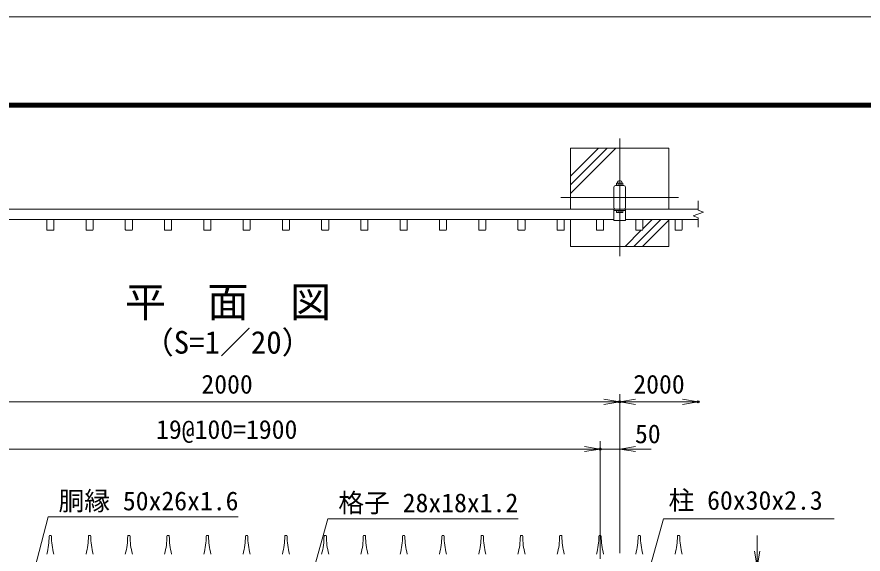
# Model space of a CAD drawing. Units: millimetres, scale not verified. Extents: x -4200 to 4200, y -2970 to 2970.
# Drawn here: x -2818 to -663, y 1601 to 2970 of the extents above; entities that cross this region are included whole.
import ezdxf
from ezdxf.enums import TextEntityAlignment as Align

# ---------------------------------------------------------------- set-up
doc = ezdxf.new("R2010")
doc.units = ezdxf.units.MM
doc.header["$LTSCALE"] = 10
doc.header["$PDMODE"] = 32
doc.header["$PDSIZE"] = 5
doc.linetypes.add('USER1', pattern=[50.8, 31.75, -6.35, 6.35, -6.35])
for name, color, linetype, lineweight in [('0-0_D-STR1', 1, 'Continuous', 18), ('0-1_D-BMK', 2, 'USER1', 13), ('0-3_D-STR4', 7, 'Continuous', 18), ('0-4_D-DCR-HCH', 7, 'Continuous', 13), ('0-5_D-STR3', 3, 'Continuous', 13), ('0-6_D-STR-DIM', 7, 'Continuous', 13), ('0-7_0', 7, 'Continuous', 18), ('0-9_D-TTL-TXT', 7, 'Continuous', 18), ('0-A_D-STR-TXT', 7, 'Continuous', 13), ('0-B_D-TTL', 7, 'Continuous', 18)]:
    doc.layers.add(name, color=color, linetype=linetype, lineweight=lineweight)
doc.layers.add('0-8_Defpoints', color=253, linetype='Continuous')
doc.styles.add('ＭＳ ゴシック', font='')
doc.styles.get('ＭＳ ゴシック').set_extended_font_data('MS Gothic')

# ---------------------------------------------------------------- blocks, each defined once
blk = doc.blocks.new('_Open')
at = {"layer": '0-7_0'}
blk.add_line((-10, 1.667), (0, 0), dxfattribs=at)
blk.add_lwpolyline([(-10, -1.667), (0, 0), (-10, 0)], dxfattribs=at)

msp = doc.modelspace()

# ---------------------------------------------------------------- linework, layer by layer
at = {"layer": '0-0_D-STR1'}
for p, q in [((-1298.25, 2535.58), (-1298.25, 2484.78)), ((-1272.85, 2540.18), (-1293.65, 2540.18)), ((-1268.25, 2484.78), (-1268.25, 2535.58)), ((-1083.25, 2480.18), (-3483.25, 2480.18)), ((-1294.45, 2480.18), (-1272.05, 2480.18)), ((-1293.65, 2480.18), (-1272.85, 2480.18)), ((-1268.25, 2450.98), (-1268.25, 2480.18)), ((-1268.25, 2476.98), (-1298.25, 2476.98)), ((-1298.25, 2454.18), (-3268.25, 2454.18)), ((-2742.25, 2452.48), (-2742.25, 2427.88)), ((-2724.25, 2452.48), (-2724.25, 2427.88)), ((-2642.25, 2452.48), (-2642.25, 2427.88)), ((-2624.25, 2452.48), (-2624.25, 2427.88)), ((-2542.25, 2452.48), (-2542.25, 2427.88)), ((-2524.25, 2452.48), (-2524.25, 2427.88)), ((-2442.25, 2452.48), (-2442.25, 2427.88)), ((-2424.25, 2452.48), (-2424.25, 2427.88)), ((-2342.25, 2452.48), (-2342.25, 2427.88)), ((-2324.25, 2452.48), (-2324.25, 2427.88)), ((-2242.25, 2452.48), (-2242.25, 2427.88)), ((-2224.25, 2452.48), (-2224.25, 2427.88)), ((-2142.25, 2452.48), (-2142.25, 2427.88)), ((-2124.25, 2452.48), (-2124.25, 2427.88)), ((-2042.25, 2452.48), (-2042.25, 2427.88)), ((-2024.25, 2452.48), (-2024.25, 2427.88)), ((-1942.25, 2452.48), (-1942.25, 2427.88)), ((-1924.25, 2452.48), (-1924.25, 2427.88)), ((-1842.25, 2452.48), (-1842.25, 2427.88)), ((-1824.25, 2452.48), (-1824.25, 2427.88)), ((-1742.25, 2452.48), (-1742.25, 2427.88)), ((-1724.25, 2452.48), (-1724.25, 2427.88)), ((-1642.25, 2452.48), (-1642.25, 2427.88)), ((-1624.25, 2452.48), (-1624.25, 2427.88)), ((-1542.25, 2452.48), (-1542.25, 2427.88)), ((-1524.25, 2452.48), (-1524.25, 2427.88)), ((-1442.25, 2452.48), (-1442.25, 2427.88)), ((-1424.25, 2452.48), (-1424.25, 2427.88)), ((-1342.25, 2452.48), (-1342.25, 2427.88)), ((-1324.25, 2452.48), (-1324.25, 2427.88)), ((-1083.25, 2454.18), (-1268.25, 2454.18)), ((-1242.25, 2452.48), (-1242.25, 2427.88)), ((-1224.25, 2452.48), (-1224.25, 2427.88)), ((-1142.25, 2452.48), (-1142.25, 2427.88)), ((-1124.25, 2452.48), (-1124.25, 2427.88)), ((-2740.55, 2426.18), (-2725.95, 2426.18)), ((-2640.55, 2426.18), (-2625.95, 2426.18)), ((-2540.55, 2426.18), (-2525.95, 2426.18)), ((-2440.55, 2426.18), (-2425.95, 2426.18)), ((-2340.55, 2426.18), (-2325.95, 2426.18)), ((-2240.55, 2426.18), (-2225.95, 2426.18)), ((-2140.55, 2426.18), (-2125.95, 2426.18)), ((-2040.55, 2426.18), (-2025.95, 2426.18)), ((-1940.55, 2426.18), (-1925.95, 2426.18)), ((-1840.55, 2426.18), (-1825.95, 2426.18)), ((-1740.55, 2426.18), (-1725.95, 2426.18)), ((-1640.55, 2426.18), (-1625.95, 2426.18)), ((-1540.55, 2426.18), (-1525.95, 2426.18)), ((-1440.55, 2426.18), (-1425.95, 2426.18)), ((-1340.55, 2426.18), (-1325.95, 2426.18)), ((-1240.55, 2426.18), (-1225.95, 2426.18)), ((-1140.55, 2426.18), (-1125.95, 2426.18)), ((-2732.26, 1648.92), (-2734.24, 1648.92)), ((-2632.26, 1648.92), (-2634.24, 1648.92)), ((-2532.26, 1648.92), (-2534.24, 1648.92)), ((-2432.26, 1648.92), (-2434.24, 1648.92)), ((-2332.26, 1648.92), (-2334.24, 1648.92)), ((-2232.26, 1648.92), (-2234.24, 1648.92)), ((-2132.26, 1648.92), (-2134.24, 1648.92)), ((-2032.26, 1648.92), (-2034.24, 1648.92)), ((-1932.26, 1648.92), (-1934.24, 1648.92)), ((-1832.26, 1648.92), (-1834.24, 1648.92)), ((-1732.26, 1648.92), (-1734.24, 1648.92)), ((-1632.26, 1648.92), (-1634.24, 1648.92)), ((-1532.26, 1648.92), (-1534.24, 1648.92)), ((-1432.26, 1648.92), (-1434.24, 1648.92)), ((-1332.26, 1648.92), (-1334.24, 1648.92)), ((-1232.26, 1648.92), (-1234.24, 1648.92)), ((-1132.26, 1648.92), (-1134.24, 1648.92))]:
    msp.add_line(p, q, dxfattribs=at)
msp.add_lwpolyline([(-1268.25, 2450.98), (-1298.25, 2450.98), (-1298.25, 2480.18)], dxfattribs=at)
for centre, radius, start, end in [((-1293.65, 2535.58), 4.6, 90, 180), ((-1272.85, 2535.58), 4.6, 0, 90), ((-1293.65, 2484.78), 4.6, 180, 270), ((-1272.85, 2484.78), 4.6, 270, 0), ((-2740.55, 2452.48), 1.7, 90, 180), ((-2725.95, 2452.48), 1.7, 359.99941, 90), ((-2640.55, 2452.48), 1.7, 90, 180), ((-2625.95, 2452.48), 1.7, 359.99941, 90), ((-2540.55, 2452.48), 1.7, 90, 180), ((-2525.95, 2452.48), 1.7, 359.99941, 90), ((-2440.55, 2452.48), 1.7, 90, 180), ((-2425.95, 2452.48), 1.7, 359.99941, 90), ((-2340.55, 2452.48), 1.7, 90, 180), ((-2325.95, 2452.48), 1.7, 359.99941, 90), ((-2240.55, 2452.48), 1.7, 90, 180), ((-2225.95, 2452.48), 1.7, 359.99941, 90), ((-2140.55, 2452.48), 1.7, 90, 180), ((-2125.95, 2452.48), 1.7, 359.99941, 90), ((-2040.55, 2452.48), 1.7, 90, 180), ((-2025.95, 2452.48), 1.7, 359.99941, 90), ((-1940.55, 2452.48), 1.7, 90, 180), ((-1925.95, 2452.48), 1.7, 359.99941, 90), ((-1840.55, 2452.48), 1.7, 90, 180), ((-1825.95, 2452.48), 1.7, 359.99941, 90), ((-1740.55, 2452.48), 1.7, 90, 180), ((-1725.95, 2452.48), 1.7, 359.99941, 90), ((-1640.55, 2452.48), 1.7, 90, 180), ((-1625.95, 2452.48), 1.7, 359.99941, 90), ((-1540.55, 2452.48), 1.7, 90, 180), ((-1525.95, 2452.48), 1.7, 359.99941, 90), ((-1440.55, 2452.48), 1.7, 90, 180), ((-1425.95, 2452.48), 1.7, 359.99941, 90), ((-1340.55, 2452.48), 1.7, 90, 180), ((-1325.95, 2452.48), 1.7, 359.99941, 90), ((-1240.55, 2452.48), 1.7, 90, 180), ((-1225.95, 2452.48), 1.7, 359.99941, 90), ((-1140.55, 2452.48), 1.7, 90, 180), ((-1125.95, 2452.48), 1.7, 359.99941, 90), ((-2740.55, 2427.88), 1.7, 179.99942, 270), ((-2725.95, 2427.88), 1.7, 270, 359.99941), ((-2640.55, 2427.88), 1.7, 179.99942, 270), ((-2625.95, 2427.88), 1.7, 270, 359.99941), ((-2540.55, 2427.88), 1.7, 179.99942, 270), ((-2525.95, 2427.88), 1.7, 270, 359.99941), ((-2440.55, 2427.88), 1.7, 179.99942, 270), ((-2425.95, 2427.88), 1.7, 270, 359.99941), ((-2340.55, 2427.88), 1.7, 179.99942, 270), ((-2325.95, 2427.88), 1.7, 270, 359.99941), ((-2240.55, 2427.88), 1.7, 179.99942, 270), ((-2225.95, 2427.88), 1.7, 270, 359.99941), ((-2140.55, 2427.88), 1.7, 179.99942, 270), ((-2125.95, 2427.88), 1.7, 270, 359.99941), ((-2040.55, 2427.88), 1.7, 179.99942, 270), ((-2025.95, 2427.88), 1.7, 270, 359.99941), ((-1940.55, 2427.88), 1.7, 179.99942, 270), ((-1925.95, 2427.88), 1.7, 270, 359.99941), ((-1840.55, 2427.88), 1.7, 179.99942, 270), ((-1825.95, 2427.88), 1.7, 270, 359.99941), ((-1740.55, 2427.88), 1.7, 179.99942, 270), ((-1725.95, 2427.88), 1.7, 270, 359.99941), ((-1640.55, 2427.88), 1.7, 179.99942, 270), ((-1625.95, 2427.88), 1.7, 270, 359.99941), ((-1540.55, 2427.88), 1.7, 179.99942, 270), ((-1525.95, 2427.88), 1.7, 270, 359.99941), ((-1440.55, 2427.88), 1.7, 179.99942, 270), ((-1425.95, 2427.88), 1.7, 270, 359.99941), ((-1340.55, 2427.88), 1.7, 179.99942, 270), ((-1325.95, 2427.88), 1.7, 270, 359.99941), ((-1240.55, 2427.88), 1.7, 179.99942, 270), ((-1225.95, 2427.88), 1.7, 270, 359.99941), ((-1140.55, 2427.88), 1.7, 179.99942, 270), ((-1125.95, 2427.88), 1.7, 270, 359.99941), ((-2913.94, 1647.09), 177.69, 345.03689, 359.94714), ((-2734.24, 1646.92), 2, 90, 179.94746), ((-2732.26, 1646.92), 2, 0.05246, 90), ((-2552.57, 1647.09), 177.69, 180.05492, 194.96518), ((-2813.94, 1647.09), 177.69, 345.03689, 359.94714), ((-2634.24, 1646.92), 2, 90, 179.94746), ((-2632.26, 1646.92), 2, 0.05246, 90), ((-2452.57, 1647.09), 177.69, 180.05492, 194.96518), ((-2713.94, 1647.09), 177.69, 345.03689, 359.94714), ((-2534.24, 1646.92), 2, 90, 179.94746), ((-2532.26, 1646.92), 2, 0.05246, 90), ((-2352.57, 1647.09), 177.69, 180.05492, 194.96518), ((-2613.94, 1647.09), 177.69, 345.03689, 359.94714), ((-2434.24, 1646.92), 2, 90, 179.94746), ((-2432.26, 1646.92), 2, 0.05246, 90), ((-2252.57, 1647.09), 177.69, 180.05492, 194.96518), ((-2513.94, 1647.09), 177.69, 345.03689, 359.94714), ((-2334.24, 1646.92), 2, 90, 179.94746), ((-2332.26, 1646.92), 2, 0.05246, 90), ((-2152.57, 1647.09), 177.69, 180.05492, 194.96518), ((-2413.94, 1647.09), 177.69, 345.03689, 359.94714), ((-2234.24, 1646.92), 2, 90, 179.94746), ((-2232.26, 1646.92), 2, 0.05246, 90), ((-2052.57, 1647.09), 177.69, 180.05492, 194.96518), ((-2313.94, 1647.09), 177.69, 345.03689, 359.94714), ((-2134.24, 1646.92), 2, 90, 179.94746), ((-2132.26, 1646.92), 2, 0.05246, 90), ((-1952.57, 1647.09), 177.69, 180.05492, 194.96518), ((-2213.94, 1647.09), 177.69, 345.03689, 359.94714), ((-2034.24, 1646.92), 2, 90, 179.94746), ((-2032.26, 1646.92), 2, 0.05246, 90), ((-1852.57, 1647.09), 177.69, 180.05492, 194.96518), ((-2113.94, 1647.09), 177.69, 345.03689, 359.94714), ((-1934.24, 1646.92), 2, 90, 179.94746), ((-1932.26, 1646.92), 2, 0.05246, 90), ((-1752.57, 1647.09), 177.69, 180.05492, 194.96518), ((-2013.94, 1647.09), 177.69, 345.03689, 359.94714), ((-1834.24, 1646.92), 2, 90, 179.94746), ((-1832.26, 1646.92), 2, 0.05246, 90), ((-1652.57, 1647.09), 177.69, 180.05492, 194.96518), ((-1913.94, 1647.09), 177.69, 345.03689, 359.94714), ((-1734.24, 1646.92), 2, 90, 179.94746), ((-1732.26, 1646.92), 2, 0.05246, 90), ((-1552.57, 1647.09), 177.69, 180.05492, 194.96518), ((-1813.94, 1647.09), 177.69, 345.03689, 359.94714), ((-1634.24, 1646.92), 2, 90, 179.94746), ((-1632.26, 1646.92), 2, 0.05246, 90), ((-1452.57, 1647.09), 177.69, 180.05492, 194.96518), ((-1713.94, 1647.09), 177.69, 345.03689, 359.94714), ((-1534.24, 1646.92), 2, 90, 179.94746), ((-1532.26, 1646.92), 2, 0.05246, 90), ((-1352.57, 1647.09), 177.69, 180.05492, 194.96518), ((-1613.94, 1647.09), 177.69, 345.03689, 359.94714), ((-1434.24, 1646.92), 2, 90, 179.94746), ((-1432.26, 1646.92), 2, 0.05246, 90), ((-1252.57, 1647.09), 177.69, 180.05492, 194.96518), ((-1513.94, 1647.09), 177.69, 345.03689, 359.94714), ((-1334.24, 1646.92), 2, 90, 179.94746), ((-1332.26, 1646.92), 2, 0.05246, 90), ((-1152.57, 1647.09), 177.69, 180.05492, 194.96518), ((-1413.94, 1647.09), 177.69, 345.03689, 359.94714), ((-1234.24, 1646.92), 2, 90, 179.94746), ((-1232.26, 1646.92), 2, 0.05246, 90), ((-1052.57, 1647.09), 177.69, 180.05492, 194.96518), ((-1313.94, 1647.09), 177.69, 345.03689, 359.94714), ((-1134.24, 1646.92), 2, 90, 179.94746), ((-1132.26, 1646.92), 2, 0.05246, 90), ((-952.57, 1647.09), 177.69, 180.05492, 194.96518)]:
    msp.add_arc(centre, radius, start, end, dxfattribs=at)
at = {"layer": '0-1_D-BMK'}
for p, q in [((-1283.25, 2660.18), (-1283.25, 2360.18)), ((-1433.25, 2510.18), (-1133.25, 2510.18))]:
    msp.add_line(p, q, dxfattribs=at)
at = {"layer": '0-3_D-STR4'}
msp.add_line((-1408.25, 2454.18), (-1408.25, 2385.18), dxfattribs=at)
for points in [[(-1158.25, 2480.18), (-1158.25, 2635.18), (-1408.25, 2635.18), (-1408.25, 2480.18)], [(-1408.25, 2385.18), (-1158.25, 2385.18), (-1158.25, 2454.18)]]:
    msp.add_lwpolyline(points, dxfattribs=at)
at = {"layer": '0-4_D-DCR-HCH'}
for p, q in [((-1408.25, 2520.18), (-1293.25, 2635.18)), ((-1408.25, 2542.28), (-1315.35, 2635.18)), ((-1408.25, 2564.38), (-1337.45, 2635.18)), ((-1178.28, 2454.18), (-1247.28, 2385.18)), ((-1158.25, 2452.11), (-1225.18, 2385.18)), ((-1200.38, 2454.18), (-1224.25, 2430.31)), ((-1228.38, 2426.18), (-1269.38, 2385.18))]:
    msp.add_line(p, q, dxfattribs=at)
at = {"layer": '0-5_D-STR3'}
for p, q in [((-1291.29, 2541.18), (-1291.29, 2545.68)), ((-1289.42, 2546.68), (-1277.08, 2546.68)), ((-1289.42, 2546.68), (-1277.08, 2546.68)), ((-1287.24, 2545.68), (-1287.24, 2541.18)), ((-1279.14, 2545.68), (-1279.14, 2541.18)), ((-1275.09, 2541.18), (-1275.09, 2545.68)), ((-1289.42, 2540.18), (-1277.08, 2540.18)), ((-1289.42, 2540.18), (-1277.08, 2540.18)), ((-1291.35, 2476.98), (-1275.15, 2476.98)), ((-1291.35, 2472.48), (-1291.35, 2476.98)), ((-1289.49, 2471.48), (-1277.14, 2471.48)), ((-1287.3, 2472.48), (-1287.3, 2476.98)), ((-1279.2, 2472.48), (-1279.2, 2476.98)), ((-1275.15, 2472.48), (-1275.15, 2476.98))]:
    msp.add_line(p, q, dxfattribs=at)
for centre, radius, start, end in [((-1289.27, 2544.15), 2.54, 37.21089, 142.78911), ((-1290.14, 2547.06), 0.5, 279.83916, 352.83194), ((-1283.19, 2546.18), 6.5, 7.16806, 172.83194), ((-1283.19, 2537.98), 8.7, 62.26063, 117.73937), ((-1277.12, 2544.13), 2.55, 37.42505, 142.57495), ((-1276.25, 2547.06), 0.5, 187.16806, 253.42019), ((-1289.27, 2542.72), 2.54, 217.21089, 322.78911), ((-1283.19, 2548.88), 8.7, 242.26063, 297.73937), ((-1277.12, 2542.73), 2.55, 217.42505, 322.57495), ((-1289.33, 2474.02), 2.54, 217.21089, 322.78911), ((-1283.25, 2480.19), 8.7, 242.26063, 297.73937), ((-1277.18, 2474.03), 2.55, 217.42505, 322.57495)]:
    msp.add_arc(centre, radius, start, end, dxfattribs=at)
at = {"layer": '0-6_D-STR-DIM'}
for p, q in [((-1083.25, 2501.11), (-1083.25, 2477.3)), ((-1096.47, 2462.87), (-1070.04, 2472.49)), ((-1083.25, 2458.06), (-1096.47, 2462.87)), ((-1070.04, 2472.49), (-1083.25, 2477.3)), ((-1083.25, 2458.06), (-1083.25, 2434.26)), ((-1283.25, 1603.92), (-1283.25, 2008.92)), ((-1283.25, 1603.92), (-1283.25, 2008.92)), ((-3283.25, 1988.92), (-1283.25, 1988.92)), ((-1283.25, 1988.92), (-1083.25, 1988.92)), ((-1333.25, 1588.92), (-1333.25, 1888.92)), ((-1333.25, 1608.92), (-1333.25, 1888.92)), ((-1283.25, 1603.92), (-1283.25, 1888.92)), ((-3233.25, 1868.92), (-1333.25, 1868.92)), ((-1373.25, 1868.92), (-1413.25, 1868.92)), ((-1283.25, 1868.92), (-1333.25, 1868.92)), ((-1243.25, 1868.92), (-1203.25, 1868.92)), ((-933.25, 1608.92), (-933.25, 1648.92))]:
    msp.add_line(p, q, dxfattribs=at)
at = {"layer": '0-8_Defpoints'}
for p in [(-1283.25, 1988.92), (-1083.25, 1988.92), (-1333.25, 1868.92)]:
    msp.add_point(p, dxfattribs=at)
at = {"layer": '0-A_D-STR-TXT'}
for points in [[(-2254.49, 1695.87), (-2739.18, 1695.87), (-2812.42, 1411.95)], [(-1541.83, 1691.04), (-2026.52, 1691.04), (-2128.72, 1325.03)], [(-736.93, 1691.04), (-1171.62, 1691.04), (-1273.82, 1325.03)]]:
    msp.add_lwpolyline(points, dxfattribs=at)
at = {"layer": '0-B_D-TTL'}
for points in [[(-4200.12, -2970), (4199.88, -2970), (4199.88, 2970), (-4200.12, 2970)], [(-3930.12, 2750), (3929.88, 2750), (3929.88, -2750), (-3930.12, -2750)], [(-3927.62, 2747.5), (3927.38, 2747.5), (3927.38, -2747.5), (-3927.62, -2747.5)], [(-3925.12, 2745), (3924.88, 2745), (3924.88, -2745), (-3925.12, -2745)], [(-3922.62, 2742.5), (3922.38, 2742.5), (3922.38, -2742.5), (-3922.62, -2742.5)], [(-3920.12, 2740), (3919.88, 2740), (3919.88, -2740), (-3920.12, -2740)]]:
    msp.add_lwpolyline(points, close=True, dxfattribs=at)

# ---------------------------------------------------------------- block references
at = {"layer": '0-6_D-STR-DIM', "xscale": 4, "yscale": 4}
for p in [(-1283.25, 1988.92), (-1083.25, 1988.92), (-1333.25, 1868.92), (-1333.25, 1868.92)]:
    msp.add_blockref('_Open', p, dxfattribs=at)
for p, rotation in [((-1283.25, 1988.92), 180), ((-1283.25, 1868.92), 180), ((-933.25, 1568.92), 270)]:
    msp.add_blockref('_Open', p, dxfattribs=dict(at, rotation=rotation))

# ---------------------------------------------------------------- texts
at = {"layer": '0-6_D-STR-DIM', "style": 'ＭＳ ゴシック'}
for s, p in [('2000', (-2348.52, 1995.66)), ('2000', (-1248.52, 1995.66)), ('19@100=1900', (-2463.96, 1880.36)), ('50', (-1244.28, 1869.24))]:
    msp.add_text(s, height=48.09, dxfattribs=at).set_placement(p, align=Align.BOTTOM_LEFT)
at = {"layer": '0-9_D-TTL-TXT', "style": 'ＭＳ ゴシック'}
for s, height, p in [('平\u3000面\u3000図', 76.98, (-2543.15, 2182.09)), ('（S=1／20）', 57.7, (-2497.67, 2094.63))]:
    msp.add_text(s, height=height, dxfattribs=at).set_placement(p, align=Align.BOTTOM_LEFT)
at = {"layer": '0-A_D-STR-TXT', "style": 'ＭＳ ゴシック'}
for s, p in [('胴縁 50x26x1.6', (-2712.45, 1698.25)), ('柱 60x30x2.3', (-1158.9, 1699.75)), ('格子 28x18x1.2', (-1999.79, 1693.42))]:
    msp.add_text(s, height=48.09, dxfattribs=at).set_placement(p, align=Align.BOTTOM_LEFT)

doc.saveas('drawing.dxf')
